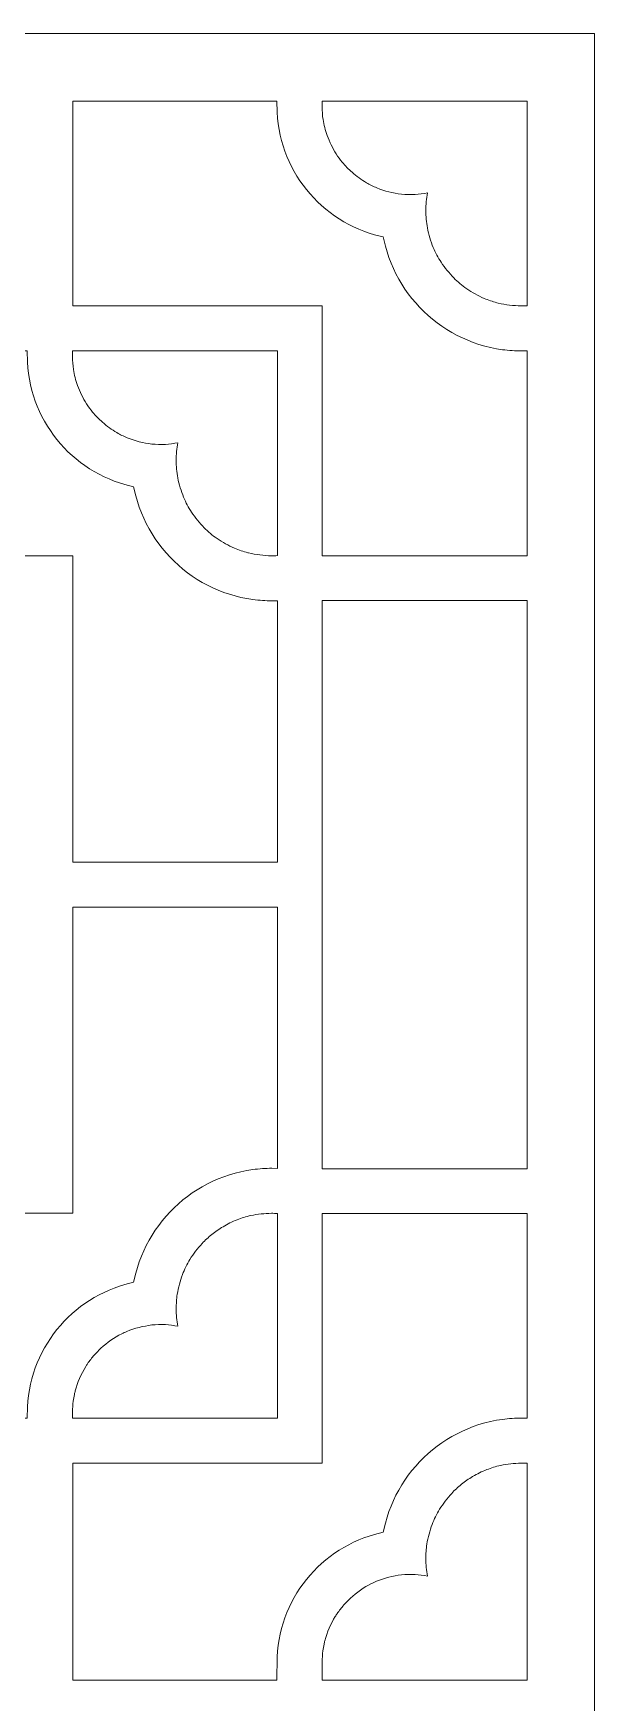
# Model space of a CAD drawing. Header units: centimetres. Extents: x -13.33 to -6.01, y -9 to -1.68.
# Drawn here: x -7.24 to -6.008, y -5.339 to -1.678 of the extents above; entities that cross this region are included whole.
import ezdxf

# ---------------------------------------------------------------- set-up
doc = ezdxf.new("R2010")
doc.units = ezdxf.units.CM
doc.header["$MEASUREMENT"] = 0
doc.layers.add('layer 1', color=7, linetype='Continuous')

msp = doc.modelspace()

# ---------------------------------------------------------------- linework, layer by layer
at = {"layer": 'layer 1', "color": 250, "lineweight": 9}
for points, knots in [([(-13.33063, -9.00021), (-13.33063, -6.5594), (-13.33063, -4.11859), (-13.33063, -1.67779), (-13.33063, -1.67779), (-13.33063, -1.67779), (-6.00822, -1.67779), (-6.00822, -1.67779), (-6.00822, -1.67779), (-6.00822, -4.11859), (-6.00822, -6.5594), (-6.00822, -9.00021), (-6.00822, -9.00021), (-6.00822, -9.00021), (-13.33063, -9.00021), (-13.33063, -9.00021)], [0, 0, 0, 0, 0.2, 0.2, 0.2, 0.2, 0.4, 0.4, 0.4, 0.4, 0.6, 0.6, 0.6, 0.6, 1, 1, 1, 1]), ([(-6.60608, -2.82341), (-6.60608, -2.82341), (-6.60608, -2.27565), (-6.60608, -2.27565), (-6.60608, -2.27565), (-6.60608, -2.27565), (-7.15362, -2.27565), (-7.15362, -2.27565), (-7.15362, -2.27565), (-7.15362, -2.27565), (-7.15362, -1.82622), (-7.15362, -1.82622), (-7.15362, -1.82622), (-7.15362, -1.82622), (-6.70565, -1.82622), (-6.70565, -1.82622), (-6.70565, -1.82622), (-6.70565, -1.82622), (-6.70508, -1.85068), (-6.70508, -1.85068), (-6.70508, -1.85068), (-6.70508, -1.85068), (-6.70422, -1.86342), (-6.70422, -1.86342), (-6.70422, -1.86342), (-6.70422, -1.86342), (-6.70283, -1.87601), (-6.70283, -1.87601), (-6.70283, -1.87601), (-6.70283, -1.87601), (-6.7009, -1.88843), (-6.7009, -1.88843), (-6.7009, -1.88843), (-6.7009, -1.88843), (-6.69846, -1.90067), (-6.69846, -1.90067), (-6.69846, -1.90067), (-6.69846, -1.90067), (-6.69551, -1.91273), (-6.69551, -1.91273), (-6.69551, -1.91273), (-6.69551, -1.91273), (-6.69206, -1.92459), (-6.69206, -1.92459), (-6.69206, -1.92459), (-6.69206, -1.92459), (-6.68813, -1.93624), (-6.68813, -1.93624), (-6.68813, -1.93624), (-6.68813, -1.93624), (-6.68374, -1.94767), (-6.68374, -1.94767), (-6.68374, -1.94767), (-6.68374, -1.94767), (-6.67887, -1.95887), (-6.67887, -1.95887), (-6.67887, -1.95887), (-6.67887, -1.95887), (-6.67357, -1.96982), (-6.67357, -1.96982), (-6.67357, -1.96982), (-6.67357, -1.96982), (-6.66783, -1.98051), (-6.66783, -1.98051), (-6.66783, -1.98051), (-6.66783, -1.98051), (-6.66166, -1.99094), (-6.66166, -1.99094), (-6.66166, -1.99094), (-6.66166, -1.99094), (-6.65507, -2.00109), (-6.65507, -2.00109), (-6.65507, -2.00109), (-6.65507, -2.00109), (-6.64809, -2.01095), (-6.64809, -2.01095), (-6.64809, -2.01095), (-6.64809, -2.01095), (-6.64071, -2.0205), (-6.64071, -2.0205), (-6.64071, -2.0205), (-6.64071, -2.0205), (-6.63296, -2.02974), (-6.63296, -2.02974), (-6.63296, -2.02974), (-6.63296, -2.02974), (-6.62484, -2.03865), (-6.62484, -2.03865), (-6.62484, -2.03865), (-6.62484, -2.03865), (-6.61637, -2.04722), (-6.61637, -2.04722), (-6.61637, -2.04722), (-6.61637, -2.04722), (-6.60756, -2.05544), (-6.60756, -2.05544), (-6.60756, -2.05544), (-6.60756, -2.05544), (-6.59841, -2.0633), (-6.59841, -2.0633), (-6.59841, -2.0633), (-6.59841, -2.0633), (-6.58895, -2.07078), (-6.58895, -2.07078), (-6.58895, -2.07078), (-6.58895, -2.07078), (-6.57917, -2.07788), (-6.57917, -2.07788), (-6.57917, -2.07788), (-6.57917, -2.07788), (-6.56911, -2.08458), (-6.56911, -2.08458), (-6.56911, -2.08458), (-6.56911, -2.08458), (-6.55876, -2.09086), (-6.55876, -2.09086), (-6.55876, -2.09086), (-6.55876, -2.09086), (-6.54814, -2.09673), (-6.54814, -2.09673), (-6.54814, -2.09673), (-6.54814, -2.09673), (-6.53726, -2.10216), (-6.53726, -2.10216), (-6.53726, -2.10216), (-6.53726, -2.10216), (-6.52613, -2.10715), (-6.52613, -2.10715), (-6.52613, -2.10715), (-6.52613, -2.10715), (-6.51477, -2.11168), (-6.51477, -2.11168), (-6.51477, -2.11168), (-6.51477, -2.11168), (-6.50318, -2.11575), (-6.50318, -2.11575), (-6.50318, -2.11575), (-6.50318, -2.11575), (-6.49138, -2.11933), (-6.49138, -2.11933), (-6.49138, -2.11933), (-6.49138, -2.11933), (-6.47237, -2.12423), (-6.47237, -2.12423), (-6.47237, -2.12423), (-6.47237, -2.12423), (-6.4676, -2.14415), (-6.4676, -2.14415), (-6.4676, -2.14415), (-6.4676, -2.14415), (-6.46398, -2.15682), (-6.46398, -2.15682), (-6.46398, -2.15682), (-6.46398, -2.15682), (-6.45984, -2.16927), (-6.45984, -2.16927), (-6.45984, -2.16927), (-6.45984, -2.16927), (-6.45518, -2.18148), (-6.45518, -2.18148), (-6.45518, -2.18148), (-6.45518, -2.18148), (-6.45002, -2.19343), (-6.45002, -2.19343), (-6.45002, -2.19343), (-6.45002, -2.19343), (-6.44439, -2.20513), (-6.44439, -2.20513), (-6.44439, -2.20513), (-6.44439, -2.20513), (-6.43827, -2.21654), (-6.43827, -2.21654), (-6.43827, -2.21654), (-6.43827, -2.21654), (-6.4317, -2.22767), (-6.4317, -2.22767), (-6.4317, -2.22767), (-6.4317, -2.22767), (-6.42468, -2.23849), (-6.42468, -2.23849), (-6.42468, -2.23849), (-6.42468, -2.23849), (-6.41723, -2.24901), (-6.41723, -2.24901), (-6.41723, -2.24901), (-6.41723, -2.24901), (-6.40936, -2.25919), (-6.40936, -2.25919), (-6.40936, -2.25919), (-6.40936, -2.25919), (-6.40108, -2.26903), (-6.40108, -2.26903), (-6.40108, -2.26903), (-6.40108, -2.26903), (-6.3924, -2.27851), (-6.3924, -2.27851), (-6.3924, -2.27851), (-6.3924, -2.27851), (-6.38334, -2.28763), (-6.38334, -2.28763), (-6.38334, -2.28763), (-6.38334, -2.28763), (-6.37391, -2.29637), (-6.37391, -2.29637), (-6.37391, -2.29637), (-6.37391, -2.29637), (-6.36412, -2.30472), (-6.36412, -2.30472), (-6.36412, -2.30472), (-6.36412, -2.30472), (-6.35399, -2.31265), (-6.35399, -2.31265), (-6.35399, -2.31265), (-6.35399, -2.31265), (-6.34353, -2.32017), (-6.34353, -2.32017), (-6.34353, -2.32017), (-6.34353, -2.32017), (-6.33275, -2.32726), (-6.33275, -2.32726), (-6.33275, -2.32726), (-6.33275, -2.32726), (-6.32167, -2.3339), (-6.32167, -2.3339), (-6.32167, -2.3339), (-6.32167, -2.3339), (-6.3103, -2.34008), (-6.3103, -2.34008), (-6.3103, -2.34008), (-6.3103, -2.34008), (-6.29865, -2.34579), (-6.29865, -2.34579), (-6.29865, -2.34579), (-6.29865, -2.34579), (-6.28673, -2.35102), (-6.28673, -2.35102), (-6.28673, -2.35102), (-6.28673, -2.35102), (-6.27456, -2.35576), (-6.27456, -2.35576), (-6.27456, -2.35576), (-6.27456, -2.35576), (-6.26215, -2.35998), (-6.26215, -2.35998), (-6.26215, -2.35998), (-6.26215, -2.35998), (-6.24951, -2.36368), (-6.24951, -2.36368), (-6.24951, -2.36368), (-6.24951, -2.36368), (-6.23666, -2.36684), (-6.23666, -2.36684), (-6.23666, -2.36684), (-6.23666, -2.36684), (-6.2236, -2.36947), (-6.2236, -2.36947), (-6.2236, -2.36947), (-6.2236, -2.36947), (-6.21036, -2.37153), (-6.21036, -2.37153), (-6.21036, -2.37153), (-6.19644, -2.37307), (-6.18255, -2.37436), (-6.16851, -2.37421), (-6.16851, -2.37421), (-6.16851, -2.37421), (-6.15664, -2.37414), (-6.15664, -2.37414), (-6.15664, -2.37414), (-6.15664, -2.37414), (-6.15664, -2.82341), (-6.15664, -2.82341), (-6.15664, -2.82341), (-6.15664, -2.82341), (-6.60608, -2.82341), (-6.60608, -2.82341)], [0, 0, 0, 0, 0.0142857, 0.0142857, 0.0142857, 0.0142857, 0.0285714, 0.0285714, 0.0285714, 0.0285714, 0.0428571, 0.0428571, 0.0428571, 0.0428571, 0.0571429, 0.0571429, 0.0571429, 0.0571429, 0.0714286, 0.0714286, 0.0714286, 0.0714286, 0.0857143, 0.0857143, 0.0857143, 0.0857143, 0.1, 0.1, 0.1, 0.1, 0.1142857, 0.1142857, 0.1142857, 0.1142857, 0.1285714, 0.1285714, 0.1285714, 0.1285714, 0.1428571, 0.1428571, 0.1428571, 0.1428571, 0.1571429, 0.1571429, 0.1571429, 0.1571429, 0.1714286, 0.1714286, 0.1714286, 0.1714286, 0.1857143, 0.1857143, 0.1857143, 0.1857143, 0.2, 0.2, 0.2, 0.2, 0.2142857, 0.2142857, 0.2142857, 0.2142857, 0.2285714, 0.2285714, 0.2285714, 0.2285714, 0.2428571, 0.2428571, 0.2428571, 0.2428571, 0.2571429, 0.2571429, 0.2571429, 0.2571429, 0.2714286, 0.2714286, 0.2714286, 0.2714286, 0.2857143, 0.2857143, 0.2857143, 0.2857143, 0.3, 0.3, 0.3, 0.3, 0.3142857, 0.3142857, 0.3142857, 0.3142857, 0.3285714, 0.3285714, 0.3285714, 0.3285714, 0.3428571, 0.3428571, 0.3428571, 0.3428571, 0.3571429, 0.3571429, 0.3571429, 0.3571429, 0.3714286, 0.3714286, 0.3714286, 0.3714286, 0.3857143, 0.3857143, 0.3857143, 0.3857143, 0.4, 0.4, 0.4, 0.4, 0.4142857, 0.4142857, 0.4142857, 0.4142857, 0.4285714, 0.4285714, 0.4285714, 0.4285714, 0.4428571, 0.4428571, 0.4428571, 0.4428571, 0.4571429, 0.4571429, 0.4571429, 0.4571429, 0.4714286, 0.4714286, 0.4714286, 0.4714286, 0.4857143, 0.4857143, 0.4857143, 0.4857143, 0.5, 0.5, 0.5, 0.5, 0.5142857, 0.5142857, 0.5142857, 0.5142857, 0.5285714, 0.5285714, 0.5285714, 0.5285714, 0.5428571, 0.5428571, 0.5428571, 0.5428571, 0.5571429, 0.5571429, 0.5571429, 0.5571429, 0.5714286, 0.5714286, 0.5714286, 0.5714286, 0.5857143, 0.5857143, 0.5857143, 0.5857143, 0.6, 0.6, 0.6, 0.6, 0.6142857, 0.6142857, 0.6142857, 0.6142857, 0.6285714, 0.6285714, 0.6285714, 0.6285714, 0.6428571, 0.6428571, 0.6428571, 0.6428571, 0.6571429, 0.6571429, 0.6571429, 0.6571429, 0.6714286, 0.6714286, 0.6714286, 0.6714286, 0.6857143, 0.6857143, 0.6857143, 0.6857143, 0.7, 0.7, 0.7, 0.7, 0.7142857, 0.7142857, 0.7142857, 0.7142857, 0.7285714, 0.7285714, 0.7285714, 0.7285714, 0.7428571, 0.7428571, 0.7428571, 0.7428571, 0.7571429, 0.7571429, 0.7571429, 0.7571429, 0.7714286, 0.7714286, 0.7714286, 0.7714286, 0.7857143, 0.7857143, 0.7857143, 0.7857143, 0.8, 0.8, 0.8, 0.8, 0.8142857, 0.8142857, 0.8142857, 0.8142857, 0.8285714, 0.8285714, 0.8285714, 0.8285714, 0.8428571, 0.8428571, 0.8428571, 0.8428571, 0.8571429, 0.8571429, 0.8571429, 0.8571429, 0.8714286, 0.8714286, 0.8714286, 0.8714286, 0.8857143, 0.8857143, 0.8857143, 0.8857143, 0.9, 0.9, 0.9, 0.9, 0.9142857, 0.9142857, 0.9142857, 0.9142857, 0.9285714, 0.9285714, 0.9285714, 0.9285714, 0.9428571, 0.9428571, 0.9428571, 0.9428571, 0.9571429, 0.9571429, 0.9571429, 0.9571429, 0.9714286, 0.9714286, 0.9714286, 0.9714286, 1, 1, 1, 1]), ([(-6.22296, -2.26868), (-6.2324, -2.26594), (-6.24164, -2.26277), (-6.25079, -2.25917), (-6.25079, -2.25917), (-6.26421, -2.25304), (-6.27691, -2.246), (-6.28915, -2.23775), (-6.28915, -2.23775), (-6.29931, -2.23081), (-6.30862, -2.22255), (-6.31753, -2.21408), (-6.31753, -2.21408), (-6.32767, -2.20339), (-6.33681, -2.19214), (-6.34508, -2.17995), (-6.34508, -2.17995), (-6.35194, -2.16971), (-6.35752, -2.15855), (-6.36262, -2.14734), (-6.36262, -2.14734), (-6.36808, -2.13341), (-6.37234, -2.11931), (-6.37536, -2.10464), (-6.37536, -2.10464), (-6.37789, -2.09203), (-6.37871, -2.079), (-6.37905, -2.06615), (-6.37905, -2.06615), (-6.37869, -2.05321), (-6.37753, -2.04045), (-6.37528, -2.02769), (-6.37528, -2.02769), (-6.38431, -2.02942), (-6.39336, -2.03056), (-6.40252, -2.03129), (-6.40252, -2.03129), (-6.41252, -2.03152), (-6.42244, -2.03128), (-6.43242, -2.03053), (-6.43242, -2.03053), (-6.4509, -2.02811), (-6.46935, -2.02401), (-6.48654, -2.0167), (-6.48654, -2.0167), (-6.49427, -2.01338), (-6.50192, -2.00984), (-6.50915, -2.00554), (-6.50915, -2.00554), (-6.52043, -1.99869), (-6.53092, -1.99112), (-6.54086, -1.98243), (-6.54086, -1.98243), (-6.54855, -1.97556), (-6.55563, -1.96827), (-6.56242, -1.96051), (-6.56242, -1.96051), (-6.56691, -1.95451), (-6.57167, -1.94866), (-6.57566, -1.94231), (-6.57566, -1.94231), (-6.58364, -1.92939), (-6.59023, -1.91606), (-6.59557, -1.90183), (-6.59557, -1.90183), (-6.59974, -1.89051), (-6.6024, -1.87871), (-6.60453, -1.86685), (-6.60453, -1.86685), (-6.60572, -1.85751), (-6.60641, -1.84818), (-6.60652, -1.83877), (-6.60652, -1.83877), (-6.60652, -1.83877), (-6.60661, -1.82622), (-6.60661, -1.82622), (-6.60661, -1.82622), (-6.60661, -1.82622), (-6.15664, -1.82622), (-6.15664, -1.82622), (-6.15664, -1.82622), (-6.15664, -1.82622), (-6.15664, -2.27527), (-6.15664, -2.27527), (-6.15664, -2.27527), (-6.16096, -2.27539), (-6.16529, -2.2755), (-6.1696, -2.27561), (-6.1696, -2.27561), (-6.18665, -2.27513), (-6.2032, -2.27316), (-6.21985, -2.26946), (-6.21985, -2.26946), (-6.21985, -2.26946), (-6.22296, -2.26868), (-6.22296, -2.26868)], [0, 0, 0, 0, 0.04, 0.04, 0.04, 0.04, 0.08, 0.08, 0.08, 0.08, 0.12, 0.12, 0.12, 0.12, 0.16, 0.16, 0.16, 0.16, 0.2, 0.2, 0.2, 0.2, 0.24, 0.24, 0.24, 0.24, 0.28, 0.28, 0.28, 0.28, 0.32, 0.32, 0.32, 0.32, 0.36, 0.36, 0.36, 0.36, 0.4, 0.4, 0.4, 0.4, 0.44, 0.44, 0.44, 0.44, 0.48, 0.48, 0.48, 0.48, 0.52, 0.52, 0.52, 0.52, 0.56, 0.56, 0.56, 0.56, 0.6, 0.6, 0.6, 0.6, 0.64, 0.64, 0.64, 0.64, 0.68, 0.68, 0.68, 0.68, 0.72, 0.72, 0.72, 0.72, 0.76, 0.76, 0.76, 0.76, 0.8, 0.8, 0.8, 0.8, 0.84, 0.84, 0.84, 0.84, 0.88, 0.88, 0.88, 0.88, 0.92, 0.92, 0.92, 0.92, 1, 1, 1, 1]), ([(-7.15409, -3.49536), (-7.15409, -3.49536), (-7.15409, -2.82366), (-7.15409, -2.82366), (-7.15409, -2.82366), (-7.15409, -2.82366), (-7.8391, -2.82366), (-7.8391, -2.82366), (-7.8391, -2.82366), (-7.8391, -2.82366), (-7.8391, -2.37423), (-7.8391, -2.37423), (-7.8391, -2.37423), (-7.8391, -2.37423), (-7.25366, -2.37423), (-7.25366, -2.37423), (-7.25366, -2.37423), (-7.25366, -2.37423), (-7.25309, -2.39869), (-7.25309, -2.39869), (-7.25309, -2.39869), (-7.25309, -2.39869), (-7.25223, -2.41144), (-7.25223, -2.41144), (-7.25223, -2.41144), (-7.25223, -2.41144), (-7.25084, -2.42402), (-7.25084, -2.42402), (-7.25084, -2.42402), (-7.25084, -2.42402), (-7.24891, -2.43644), (-7.24891, -2.43644), (-7.24891, -2.43644), (-7.24891, -2.43644), (-7.24647, -2.44868), (-7.24647, -2.44868), (-7.24647, -2.44868), (-7.24647, -2.44868), (-7.24352, -2.46074), (-7.24352, -2.46074), (-7.24352, -2.46074), (-7.24352, -2.46074), (-7.24007, -2.4726), (-7.24007, -2.4726), (-7.24007, -2.4726), (-7.24007, -2.4726), (-7.23614, -2.48425), (-7.23614, -2.48425), (-7.23614, -2.48425), (-7.23614, -2.48425), (-7.23175, -2.49568), (-7.23175, -2.49568), (-7.23175, -2.49568), (-7.23175, -2.49568), (-7.22689, -2.50688), (-7.22689, -2.50688), (-7.22689, -2.50688), (-7.22689, -2.50688), (-7.22158, -2.51783), (-7.22158, -2.51783), (-7.22158, -2.51783), (-7.22158, -2.51783), (-7.21584, -2.52852), (-7.21584, -2.52852), (-7.21584, -2.52852), (-7.21584, -2.52852), (-7.20967, -2.53895), (-7.20967, -2.53895), (-7.20967, -2.53895), (-7.20967, -2.53895), (-7.20308, -2.5491), (-7.20308, -2.5491), (-7.20308, -2.5491), (-7.20308, -2.5491), (-7.1961, -2.55896), (-7.1961, -2.55896), (-7.1961, -2.55896), (-7.1961, -2.55896), (-7.18873, -2.56851), (-7.18873, -2.56851), (-7.18873, -2.56851), (-7.18873, -2.56851), (-7.18097, -2.57775), (-7.18097, -2.57775), (-7.18097, -2.57775), (-7.18097, -2.57775), (-7.17286, -2.58666), (-7.17286, -2.58666), (-7.17286, -2.58666), (-7.17286, -2.58666), (-7.16438, -2.59523), (-7.16438, -2.59523), (-7.16438, -2.59523), (-7.16438, -2.59523), (-7.15557, -2.60345), (-7.15557, -2.60345), (-7.15557, -2.60345), (-7.15557, -2.60345), (-7.14642, -2.61131), (-7.14642, -2.61131), (-7.14642, -2.61131), (-7.14642, -2.61131), (-7.13696, -2.61879), (-7.13696, -2.61879), (-7.13696, -2.61879), (-7.13696, -2.61879), (-7.12719, -2.62589), (-7.12719, -2.62589), (-7.12719, -2.62589), (-7.12719, -2.62589), (-7.11712, -2.63259), (-7.11712, -2.63259), (-7.11712, -2.63259), (-7.11712, -2.63259), (-7.10677, -2.63887), (-7.10677, -2.63887), (-7.10677, -2.63887), (-7.10677, -2.63887), (-7.09615, -2.64474), (-7.09615, -2.64474), (-7.09615, -2.64474), (-7.09615, -2.64474), (-7.08527, -2.65017), (-7.08527, -2.65017), (-7.08527, -2.65017), (-7.08527, -2.65017), (-7.07414, -2.65516), (-7.07414, -2.65516), (-7.07414, -2.65516), (-7.07414, -2.65516), (-7.06278, -2.65969), (-7.06278, -2.65969), (-7.06278, -2.65969), (-7.06278, -2.65969), (-7.05119, -2.66376), (-7.05119, -2.66376), (-7.05119, -2.66376), (-7.05119, -2.66376), (-7.03939, -2.66734), (-7.03939, -2.66734), (-7.03939, -2.66734), (-7.03939, -2.66734), (-7.02038, -2.67224), (-7.02038, -2.67224), (-7.02038, -2.67224), (-7.02038, -2.67224), (-7.01561, -2.69216), (-7.01561, -2.69216), (-7.01561, -2.69216), (-7.01561, -2.69216), (-7.01199, -2.70483), (-7.01199, -2.70483), (-7.01199, -2.70483), (-7.01199, -2.70483), (-7.00785, -2.71728), (-7.00785, -2.71728), (-7.00785, -2.71728), (-7.00785, -2.71728), (-7.00319, -2.72949), (-7.00319, -2.72949), (-7.00319, -2.72949), (-7.00319, -2.72949), (-6.99804, -2.74144), (-6.99804, -2.74144), (-6.99804, -2.74144), (-6.99804, -2.74144), (-6.9924, -2.75314), (-6.9924, -2.75314), (-6.9924, -2.75314), (-6.9924, -2.75314), (-6.98629, -2.76455), (-6.98629, -2.76455), (-6.98629, -2.76455), (-6.98629, -2.76455), (-6.97971, -2.77568), (-6.97971, -2.77568), (-6.97971, -2.77568), (-6.97971, -2.77568), (-6.9727, -2.78651), (-6.9727, -2.78651), (-6.9727, -2.78651), (-6.9727, -2.78651), (-6.96524, -2.79702), (-6.96524, -2.79702), (-6.96524, -2.79702), (-6.96524, -2.79702), (-6.95737, -2.8072), (-6.95737, -2.8072), (-6.95737, -2.8072), (-6.95737, -2.8072), (-6.94909, -2.81704), (-6.94909, -2.81704), (-6.94909, -2.81704), (-6.94909, -2.81704), (-6.94041, -2.82652), (-6.94041, -2.82652), (-6.94041, -2.82652), (-6.94041, -2.82652), (-6.93135, -2.83564), (-6.93135, -2.83564), (-6.93135, -2.83564), (-6.93135, -2.83564), (-6.92192, -2.84438), (-6.92192, -2.84438), (-6.92192, -2.84438), (-6.92192, -2.84438), (-6.91213, -2.85273), (-6.91213, -2.85273), (-6.91213, -2.85273), (-6.91213, -2.85273), (-6.902, -2.86066), (-6.902, -2.86066), (-6.902, -2.86066), (-6.902, -2.86066), (-6.89154, -2.86818), (-6.89154, -2.86818), (-6.89154, -2.86818), (-6.89154, -2.86818), (-6.88076, -2.87527), (-6.88076, -2.87527), (-6.88076, -2.87527), (-6.88076, -2.87527), (-6.86968, -2.88191), (-6.86968, -2.88191), (-6.86968, -2.88191), (-6.86968, -2.88191), (-6.85831, -2.88809), (-6.85831, -2.88809), (-6.85831, -2.88809), (-6.85831, -2.88809), (-6.84666, -2.8938), (-6.84666, -2.8938), (-6.84666, -2.8938), (-6.84666, -2.8938), (-6.83474, -2.89903), (-6.83474, -2.89903), (-6.83474, -2.89903), (-6.83474, -2.89903), (-6.82257, -2.90377), (-6.82257, -2.90377), (-6.82257, -2.90377), (-6.82257, -2.90377), (-6.81016, -2.90799), (-6.81016, -2.90799), (-6.81016, -2.90799), (-6.81016, -2.90799), (-6.79752, -2.91169), (-6.79752, -2.91169), (-6.79752, -2.91169), (-6.79752, -2.91169), (-6.78467, -2.91486), (-6.78467, -2.91486), (-6.78467, -2.91486), (-6.78467, -2.91486), (-6.77161, -2.91748), (-6.77161, -2.91748), (-6.77161, -2.91748), (-6.77161, -2.91748), (-6.75837, -2.91954), (-6.75837, -2.91954), (-6.75837, -2.91954), (-6.74445, -2.92108), (-6.73056, -2.92237), (-6.71653, -2.92222), (-6.71653, -2.92222), (-6.71653, -2.92222), (-6.70465, -2.92215), (-6.70465, -2.92215), (-6.70465, -2.92215), (-6.70465, -2.92215), (-6.70465, -3.49536), (-6.70465, -3.49536), (-6.70465, -3.49536), (-6.70465, -3.49536), (-7.15409, -3.49536), (-7.15409, -3.49536)], [0, 0, 0, 0, 0.0142857, 0.0142857, 0.0142857, 0.0142857, 0.0285714, 0.0285714, 0.0285714, 0.0285714, 0.0428571, 0.0428571, 0.0428571, 0.0428571, 0.0571429, 0.0571429, 0.0571429, 0.0571429, 0.0714286, 0.0714286, 0.0714286, 0.0714286, 0.0857143, 0.0857143, 0.0857143, 0.0857143, 0.1, 0.1, 0.1, 0.1, 0.1142857, 0.1142857, 0.1142857, 0.1142857, 0.1285714, 0.1285714, 0.1285714, 0.1285714, 0.1428571, 0.1428571, 0.1428571, 0.1428571, 0.1571429, 0.1571429, 0.1571429, 0.1571429, 0.1714286, 0.1714286, 0.1714286, 0.1714286, 0.1857143, 0.1857143, 0.1857143, 0.1857143, 0.2, 0.2, 0.2, 0.2, 0.2142857, 0.2142857, 0.2142857, 0.2142857, 0.2285714, 0.2285714, 0.2285714, 0.2285714, 0.2428571, 0.2428571, 0.2428571, 0.2428571, 0.2571429, 0.2571429, 0.2571429, 0.2571429, 0.2714286, 0.2714286, 0.2714286, 0.2714286, 0.2857143, 0.2857143, 0.2857143, 0.2857143, 0.3, 0.3, 0.3, 0.3, 0.3142857, 0.3142857, 0.3142857, 0.3142857, 0.3285714, 0.3285714, 0.3285714, 0.3285714, 0.3428571, 0.3428571, 0.3428571, 0.3428571, 0.3571429, 0.3571429, 0.3571429, 0.3571429, 0.3714286, 0.3714286, 0.3714286, 0.3714286, 0.3857143, 0.3857143, 0.3857143, 0.3857143, 0.4, 0.4, 0.4, 0.4, 0.4142857, 0.4142857, 0.4142857, 0.4142857, 0.4285714, 0.4285714, 0.4285714, 0.4285714, 0.4428571, 0.4428571, 0.4428571, 0.4428571, 0.4571429, 0.4571429, 0.4571429, 0.4571429, 0.4714286, 0.4714286, 0.4714286, 0.4714286, 0.4857143, 0.4857143, 0.4857143, 0.4857143, 0.5, 0.5, 0.5, 0.5, 0.5142857, 0.5142857, 0.5142857, 0.5142857, 0.5285714, 0.5285714, 0.5285714, 0.5285714, 0.5428571, 0.5428571, 0.5428571, 0.5428571, 0.5571429, 0.5571429, 0.5571429, 0.5571429, 0.5714286, 0.5714286, 0.5714286, 0.5714286, 0.5857143, 0.5857143, 0.5857143, 0.5857143, 0.6, 0.6, 0.6, 0.6, 0.6142857, 0.6142857, 0.6142857, 0.6142857, 0.6285714, 0.6285714, 0.6285714, 0.6285714, 0.6428571, 0.6428571, 0.6428571, 0.6428571, 0.6571429, 0.6571429, 0.6571429, 0.6571429, 0.6714286, 0.6714286, 0.6714286, 0.6714286, 0.6857143, 0.6857143, 0.6857143, 0.6857143, 0.7, 0.7, 0.7, 0.7, 0.7142857, 0.7142857, 0.7142857, 0.7142857, 0.7285714, 0.7285714, 0.7285714, 0.7285714, 0.7428571, 0.7428571, 0.7428571, 0.7428571, 0.7571429, 0.7571429, 0.7571429, 0.7571429, 0.7714286, 0.7714286, 0.7714286, 0.7714286, 0.7857143, 0.7857143, 0.7857143, 0.7857143, 0.8, 0.8, 0.8, 0.8, 0.8142857, 0.8142857, 0.8142857, 0.8142857, 0.8285714, 0.8285714, 0.8285714, 0.8285714, 0.8428571, 0.8428571, 0.8428571, 0.8428571, 0.8571429, 0.8571429, 0.8571429, 0.8571429, 0.8714286, 0.8714286, 0.8714286, 0.8714286, 0.8857143, 0.8857143, 0.8857143, 0.8857143, 0.9, 0.9, 0.9, 0.9, 0.9142857, 0.9142857, 0.9142857, 0.9142857, 0.9285714, 0.9285714, 0.9285714, 0.9285714, 0.9428571, 0.9428571, 0.9428571, 0.9428571, 0.9571429, 0.9571429, 0.9571429, 0.9571429, 0.9714286, 0.9714286, 0.9714286, 0.9714286, 1, 1, 1, 1]), ([(-6.76976, -2.81703), (-6.77961, -2.81421), (-6.78926, -2.81093), (-6.7988, -2.80718), (-6.7988, -2.80718), (-6.81222, -2.80105), (-6.82492, -2.79401), (-6.83716, -2.78576), (-6.83716, -2.78576), (-6.84731, -2.77883), (-6.85663, -2.77056), (-6.86554, -2.76209), (-6.86554, -2.76209), (-6.87567, -2.75141), (-6.88482, -2.74015), (-6.89309, -2.72796), (-6.89309, -2.72796), (-6.89995, -2.71773), (-6.90553, -2.70656), (-6.91062, -2.69535), (-6.91062, -2.69535), (-6.91609, -2.68142), (-6.92035, -2.66732), (-6.92338, -2.65265), (-6.92338, -2.65265), (-6.9259, -2.64004), (-6.92672, -2.62701), (-6.92706, -2.61416), (-6.92706, -2.61416), (-6.9267, -2.60122), (-6.92554, -2.58845), (-6.92329, -2.57571), (-6.92329, -2.57571), (-6.93231, -2.57744), (-6.94136, -2.57857), (-6.95053, -2.5793), (-6.95053, -2.5793), (-6.96052, -2.57953), (-6.97045, -2.57929), (-6.98043, -2.57855), (-6.98043, -2.57855), (-6.9989, -2.57612), (-7.01736, -2.57202), (-7.03455, -2.56471), (-7.03455, -2.56471), (-7.04227, -2.56139), (-7.04993, -2.55786), (-7.05716, -2.55355), (-7.05716, -2.55355), (-7.06843, -2.5467), (-7.07893, -2.53913), (-7.08887, -2.53044), (-7.08887, -2.53044), (-7.09656, -2.52357), (-7.10364, -2.51629), (-7.11043, -2.50852), (-7.11043, -2.50852), (-7.11492, -2.50252), (-7.11968, -2.49668), (-7.12367, -2.49032), (-7.12367, -2.49032), (-7.13165, -2.47739), (-7.13824, -2.46407), (-7.14359, -2.44984), (-7.14359, -2.44984), (-7.14775, -2.43852), (-7.15041, -2.42672), (-7.15255, -2.41486), (-7.15255, -2.41486), (-7.15373, -2.40552), (-7.15442, -2.39619), (-7.15453, -2.38678), (-7.15453, -2.38678), (-7.15453, -2.38678), (-7.15462, -2.37423), (-7.15462, -2.37423), (-7.15462, -2.37423), (-7.15462, -2.37423), (-6.70465, -2.37423), (-6.70465, -2.37423), (-6.70465, -2.37423), (-6.70465, -2.37423), (-6.70465, -2.82328), (-6.70465, -2.82328), (-6.70465, -2.82328), (-6.70898, -2.8234), (-6.7133, -2.82351), (-6.71761, -2.82362), (-6.71761, -2.82362), (-6.73466, -2.82314), (-6.75121, -2.82117), (-6.76786, -2.81747), (-6.76786, -2.81747), (-6.76786, -2.81747), (-6.76976, -2.81703), (-6.76976, -2.81703)], [0, 0, 0, 0, 0.04, 0.04, 0.04, 0.04, 0.08, 0.08, 0.08, 0.08, 0.12, 0.12, 0.12, 0.12, 0.16, 0.16, 0.16, 0.16, 0.2, 0.2, 0.2, 0.2, 0.24, 0.24, 0.24, 0.24, 0.28, 0.28, 0.28, 0.28, 0.32, 0.32, 0.32, 0.32, 0.36, 0.36, 0.36, 0.36, 0.4, 0.4, 0.4, 0.4, 0.44, 0.44, 0.44, 0.44, 0.48, 0.48, 0.48, 0.48, 0.52, 0.52, 0.52, 0.52, 0.56, 0.56, 0.56, 0.56, 0.6, 0.6, 0.6, 0.6, 0.64, 0.64, 0.64, 0.64, 0.68, 0.68, 0.68, 0.68, 0.72, 0.72, 0.72, 0.72, 0.76, 0.76, 0.76, 0.76, 0.8, 0.8, 0.8, 0.8, 0.84, 0.84, 0.84, 0.84, 0.88, 0.88, 0.88, 0.88, 0.92, 0.92, 0.92, 0.92, 1, 1, 1, 1]), ([(-6.15664, -2.92198), (-6.15664, -2.92198), (-6.15664, -4.16791), (-6.15664, -4.16791), (-6.15664, -4.16791), (-6.15664, -4.16791), (-6.60608, -4.16791), (-6.60608, -4.16791), (-6.60608, -4.16791), (-6.60608, -4.16791), (-6.60608, -2.92198), (-6.60608, -2.92198), (-6.60608, -2.92198), (-6.60608, -2.92198), (-6.15664, -2.92198), (-6.15664, -2.92198)], [0, 0, 0, 0, 0.2, 0.2, 0.2, 0.2, 0.4, 0.4, 0.4, 0.4, 0.6, 0.6, 0.6, 0.6, 1, 1, 1, 1]), ([(-6.71676, -4.16707), (-6.73065, -4.16681), (-6.74459, -4.16823), (-6.75837, -4.16976), (-6.75837, -4.16976), (-6.75837, -4.16976), (-6.77161, -4.17182), (-6.77161, -4.17182), (-6.77161, -4.17182), (-6.77161, -4.17182), (-6.78467, -4.17444), (-6.78467, -4.17444), (-6.78467, -4.17444), (-6.78467, -4.17444), (-6.79752, -4.1776), (-6.79752, -4.1776), (-6.79752, -4.1776), (-6.79752, -4.1776), (-6.81016, -4.1813), (-6.81016, -4.1813), (-6.81016, -4.1813), (-6.81016, -4.1813), (-6.82257, -4.18553), (-6.82257, -4.18553), (-6.82257, -4.18553), (-6.82257, -4.18553), (-6.83474, -4.19026), (-6.83474, -4.19026), (-6.83474, -4.19026), (-6.83474, -4.19026), (-6.84666, -4.19549), (-6.84666, -4.19549), (-6.84666, -4.19549), (-6.84666, -4.19549), (-6.85831, -4.2012), (-6.85831, -4.2012), (-6.85831, -4.2012), (-6.85831, -4.2012), (-6.86968, -4.20738), (-6.86968, -4.20738), (-6.86968, -4.20738), (-6.86968, -4.20738), (-6.88076, -4.21403), (-6.88076, -4.21403), (-6.88076, -4.21403), (-6.88076, -4.21403), (-6.89154, -4.22111), (-6.89154, -4.22111), (-6.89154, -4.22111), (-6.89154, -4.22111), (-6.902, -4.22863), (-6.902, -4.22863), (-6.902, -4.22863), (-6.902, -4.22863), (-6.91213, -4.23657), (-6.91213, -4.23657), (-6.91213, -4.23657), (-6.91213, -4.23657), (-6.92192, -4.24491), (-6.92192, -4.24491), (-6.92192, -4.24491), (-6.92192, -4.24491), (-6.93135, -4.25365), (-6.93135, -4.25365), (-6.93135, -4.25365), (-6.93135, -4.25365), (-6.94041, -4.26277), (-6.94041, -4.26277), (-6.94041, -4.26277), (-6.94041, -4.26277), (-6.94909, -4.27225), (-6.94909, -4.27225), (-6.94909, -4.27225), (-6.94909, -4.27225), (-6.95737, -4.28209), (-6.95737, -4.28209), (-6.95737, -4.28209), (-6.95737, -4.28209), (-6.96524, -4.29228), (-6.96524, -4.29228), (-6.96524, -4.29228), (-6.96524, -4.29228), (-6.9727, -4.30279), (-6.9727, -4.30279), (-6.9727, -4.30279), (-6.9727, -4.30279), (-6.97971, -4.31361), (-6.97971, -4.31361), (-6.97971, -4.31361), (-6.97971, -4.31361), (-6.98629, -4.32474), (-6.98629, -4.32474), (-6.98629, -4.32474), (-6.98629, -4.32474), (-6.9924, -4.33616), (-6.9924, -4.33616), (-6.9924, -4.33616), (-6.9924, -4.33616), (-6.99804, -4.34785), (-6.99804, -4.34785), (-6.99804, -4.34785), (-6.99804, -4.34785), (-7.00319, -4.35981), (-7.00319, -4.35981), (-7.00319, -4.35981), (-7.00319, -4.35981), (-7.00785, -4.37202), (-7.00785, -4.37202), (-7.00785, -4.37202), (-7.00785, -4.37202), (-7.01199, -4.38446), (-7.01199, -4.38446), (-7.01199, -4.38446), (-7.01199, -4.38446), (-7.01561, -4.39714), (-7.01561, -4.39714), (-7.01561, -4.39714), (-7.01561, -4.39714), (-7.02038, -4.41706), (-7.02038, -4.41706), (-7.02038, -4.41706), (-7.02038, -4.41706), (-7.03939, -4.42196), (-7.03939, -4.42196), (-7.03939, -4.42196), (-7.03939, -4.42196), (-7.05119, -4.42554), (-7.05119, -4.42554), (-7.05119, -4.42554), (-7.05119, -4.42554), (-7.06278, -4.4296), (-7.06278, -4.4296), (-7.06278, -4.4296), (-7.06278, -4.4296), (-7.07414, -4.43413), (-7.07414, -4.43413), (-7.07414, -4.43413), (-7.07414, -4.43413), (-7.08527, -4.43912), (-7.08527, -4.43912), (-7.08527, -4.43912), (-7.08527, -4.43912), (-7.09615, -4.44455), (-7.09615, -4.44455), (-7.09615, -4.44455), (-7.09615, -4.44455), (-7.10677, -4.45042), (-7.10677, -4.45042), (-7.10677, -4.45042), (-7.10677, -4.45042), (-7.11712, -4.45671), (-7.11712, -4.45671), (-7.11712, -4.45671), (-7.11712, -4.45671), (-7.12719, -4.46341), (-7.12719, -4.46341), (-7.12719, -4.46341), (-7.12719, -4.46341), (-7.13696, -4.4705), (-7.13696, -4.4705), (-7.13696, -4.4705), (-7.13696, -4.4705), (-7.14642, -4.47798), (-7.14642, -4.47798), (-7.14642, -4.47798), (-7.14642, -4.47798), (-7.15557, -4.48584), (-7.15557, -4.48584), (-7.15557, -4.48584), (-7.15557, -4.48584), (-7.16438, -4.49406), (-7.16438, -4.49406), (-7.16438, -4.49406), (-7.16438, -4.49406), (-7.17286, -4.50264), (-7.17286, -4.50264), (-7.17286, -4.50264), (-7.17286, -4.50264), (-7.18097, -4.51155), (-7.18097, -4.51155), (-7.18097, -4.51155), (-7.18097, -4.51155), (-7.18873, -4.52079), (-7.18873, -4.52079), (-7.18873, -4.52079), (-7.18873, -4.52079), (-7.1961, -4.53034), (-7.1961, -4.53034), (-7.1961, -4.53034), (-7.1961, -4.53034), (-7.20308, -4.54019), (-7.20308, -4.54019), (-7.20308, -4.54019), (-7.20308, -4.54019), (-7.20967, -4.55034), (-7.20967, -4.55034), (-7.20967, -4.55034), (-7.20967, -4.55034), (-7.21584, -4.56077), (-7.21584, -4.56077), (-7.21584, -4.56077), (-7.21584, -4.56077), (-7.22158, -4.57147), (-7.22158, -4.57147), (-7.22158, -4.57147), (-7.22158, -4.57147), (-7.22689, -4.58242), (-7.22689, -4.58242), (-7.22689, -4.58242), (-7.22689, -4.58242), (-7.23175, -4.59361), (-7.23175, -4.59361), (-7.23175, -4.59361), (-7.23175, -4.59361), (-7.23614, -4.60504), (-7.23614, -4.60504), (-7.23614, -4.60504), (-7.23614, -4.60504), (-7.24007, -4.61669), (-7.24007, -4.61669), (-7.24007, -4.61669), (-7.24007, -4.61669), (-7.24352, -4.62855), (-7.24352, -4.62855), (-7.24352, -4.62855), (-7.24352, -4.62855), (-7.24647, -4.64061), (-7.24647, -4.64061), (-7.24647, -4.64061), (-7.24647, -4.64061), (-7.24891, -4.65285), (-7.24891, -4.65285), (-7.24891, -4.65285), (-7.24891, -4.65285), (-7.25084, -4.66528), (-7.25084, -4.66528), (-7.25084, -4.66528), (-7.25084, -4.66528), (-7.25223, -4.67786), (-7.25223, -4.67786), (-7.25223, -4.67786), (-7.25223, -4.67786), (-7.25309, -4.6906), (-7.25309, -4.6906), (-7.25309, -4.6906), (-7.25309, -4.6906), (-7.25366, -4.71507), (-7.25366, -4.71507), (-7.25366, -4.71507), (-7.25366, -4.71507), (-7.8391, -4.71507), (-7.8391, -4.71507), (-7.8391, -4.71507), (-7.8391, -4.71507), (-7.8391, -4.26564), (-7.8391, -4.26564), (-7.8391, -4.26564), (-7.8391, -4.26564), (-7.15409, -4.26564), (-7.15409, -4.26564), (-7.15409, -4.26564), (-7.15409, -4.26564), (-7.15409, -3.59394), (-7.15409, -3.59394), (-7.15409, -3.59394), (-7.15409, -3.59394), (-6.70465, -3.59394), (-6.70465, -3.59394), (-6.70465, -3.59394), (-6.70465, -3.59394), (-6.70465, -4.16721), (-6.70465, -4.16721), (-6.70465, -4.16721), (-6.70465, -4.16721), (-6.71676, -4.16707), (-6.71676, -4.16707)], [0, 0, 0, 0, 0.0142857, 0.0142857, 0.0142857, 0.0142857, 0.0285714, 0.0285714, 0.0285714, 0.0285714, 0.0428571, 0.0428571, 0.0428571, 0.0428571, 0.0571429, 0.0571429, 0.0571429, 0.0571429, 0.0714286, 0.0714286, 0.0714286, 0.0714286, 0.0857143, 0.0857143, 0.0857143, 0.0857143, 0.1, 0.1, 0.1, 0.1, 0.1142857, 0.1142857, 0.1142857, 0.1142857, 0.1285714, 0.1285714, 0.1285714, 0.1285714, 0.1428571, 0.1428571, 0.1428571, 0.1428571, 0.1571429, 0.1571429, 0.1571429, 0.1571429, 0.1714286, 0.1714286, 0.1714286, 0.1714286, 0.1857143, 0.1857143, 0.1857143, 0.1857143, 0.2, 0.2, 0.2, 0.2, 0.2142857, 0.2142857, 0.2142857, 0.2142857, 0.2285714, 0.2285714, 0.2285714, 0.2285714, 0.2428571, 0.2428571, 0.2428571, 0.2428571, 0.2571429, 0.2571429, 0.2571429, 0.2571429, 0.2714286, 0.2714286, 0.2714286, 0.2714286, 0.2857143, 0.2857143, 0.2857143, 0.2857143, 0.3, 0.3, 0.3, 0.3, 0.3142857, 0.3142857, 0.3142857, 0.3142857, 0.3285714, 0.3285714, 0.3285714, 0.3285714, 0.3428571, 0.3428571, 0.3428571, 0.3428571, 0.3571429, 0.3571429, 0.3571429, 0.3571429, 0.3714286, 0.3714286, 0.3714286, 0.3714286, 0.3857143, 0.3857143, 0.3857143, 0.3857143, 0.4, 0.4, 0.4, 0.4, 0.4142857, 0.4142857, 0.4142857, 0.4142857, 0.4285714, 0.4285714, 0.4285714, 0.4285714, 0.4428571, 0.4428571, 0.4428571, 0.4428571, 0.4571429, 0.4571429, 0.4571429, 0.4571429, 0.4714286, 0.4714286, 0.4714286, 0.4714286, 0.4857143, 0.4857143, 0.4857143, 0.4857143, 0.5, 0.5, 0.5, 0.5, 0.5142857, 0.5142857, 0.5142857, 0.5142857, 0.5285714, 0.5285714, 0.5285714, 0.5285714, 0.5428571, 0.5428571, 0.5428571, 0.5428571, 0.5571429, 0.5571429, 0.5571429, 0.5571429, 0.5714286, 0.5714286, 0.5714286, 0.5714286, 0.5857143, 0.5857143, 0.5857143, 0.5857143, 0.6, 0.6, 0.6, 0.6, 0.6142857, 0.6142857, 0.6142857, 0.6142857, 0.6285714, 0.6285714, 0.6285714, 0.6285714, 0.6428571, 0.6428571, 0.6428571, 0.6428571, 0.6571429, 0.6571429, 0.6571429, 0.6571429, 0.6714286, 0.6714286, 0.6714286, 0.6714286, 0.6857143, 0.6857143, 0.6857143, 0.6857143, 0.7, 0.7, 0.7, 0.7, 0.7142857, 0.7142857, 0.7142857, 0.7142857, 0.7285714, 0.7285714, 0.7285714, 0.7285714, 0.7428571, 0.7428571, 0.7428571, 0.7428571, 0.7571429, 0.7571429, 0.7571429, 0.7571429, 0.7714286, 0.7714286, 0.7714286, 0.7714286, 0.7857143, 0.7857143, 0.7857143, 0.7857143, 0.8, 0.8, 0.8, 0.8, 0.8142857, 0.8142857, 0.8142857, 0.8142857, 0.8285714, 0.8285714, 0.8285714, 0.8285714, 0.8428571, 0.8428571, 0.8428571, 0.8428571, 0.8571429, 0.8571429, 0.8571429, 0.8571429, 0.8714286, 0.8714286, 0.8714286, 0.8714286, 0.8857143, 0.8857143, 0.8857143, 0.8857143, 0.9, 0.9, 0.9, 0.9, 0.9142857, 0.9142857, 0.9142857, 0.9142857, 0.9285714, 0.9285714, 0.9285714, 0.9285714, 0.9428571, 0.9428571, 0.9428571, 0.9428571, 0.9571429, 0.9571429, 0.9571429, 0.9571429, 0.9714286, 0.9714286, 0.9714286, 0.9714286, 1, 1, 1, 1]), ([(-7.15025, -4.66292), (-7.14968, -4.66036), (-7.14908, -4.6578), (-7.14844, -4.65526), (-7.14844, -4.65526), (-7.14368, -4.63645), (-7.13546, -4.6186), (-7.12552, -4.602), (-7.12552, -4.602), (-7.12422, -4.59985), (-7.12289, -4.59772), (-7.12154, -4.59561), (-7.12154, -4.59561), (-7.11679, -4.58927), (-7.11227, -4.58279), (-7.107, -4.57688), (-7.107, -4.57688), (-7.10228, -4.57168), (-7.0974, -4.56671), (-7.09227, -4.56192), (-7.09227, -4.56192), (-7.07854, -4.5494), (-7.06307, -4.53804), (-7.0463, -4.52994), (-7.0463, -4.52994), (-7.04268, -4.52818), (-7.03903, -4.52652), (-7.03534, -4.52493), (-7.03534, -4.52493), (-7.01787, -4.51743), (-6.99923, -4.51321), (-6.98043, -4.51075), (-6.98043, -4.51075), (-6.97046, -4.51), (-6.96051, -4.50975), (-6.95052, -4.51), (-6.95052, -4.51), (-6.94136, -4.51072), (-6.93232, -4.51186), (-6.92329, -4.51359), (-6.92329, -4.51359), (-6.92554, -4.50084), (-6.9267, -4.48807), (-6.92706, -4.47514), (-6.92706, -4.47514), (-6.92678, -4.46446), (-6.92598, -4.45386), (-6.92464, -4.44327), (-6.92464, -4.44327), (-6.92196, -4.42854), (-6.91818, -4.4143), (-6.91303, -4.40024), (-6.91303, -4.40024), (-6.90873, -4.38866), (-6.90289, -4.37757), (-6.89673, -4.36688), (-6.89673, -4.36688), (-6.88875, -4.3545), (-6.87995, -4.34295), (-6.87006, -4.33204), (-6.87006, -4.33204), (-6.86347, -4.32485), (-6.85617, -4.3184), (-6.84866, -4.3122), (-6.84866, -4.3122), (-6.8409, -4.3058), (-6.83264, -4.30033), (-6.82401, -4.29518), (-6.82401, -4.29518), (-6.81416, -4.28939), (-6.80393, -4.28398), (-6.79323, -4.27996), (-6.79323, -4.27996), (-6.78335, -4.27627), (-6.77333, -4.27294), (-6.763, -4.27078), (-6.763, -4.27078), (-6.74798, -4.26771), (-6.73297, -4.2661), (-6.71764, -4.26567), (-6.71764, -4.26567), (-6.71331, -4.26576), (-6.70898, -4.26594), (-6.70465, -4.26608), (-6.70465, -4.26608), (-6.70465, -4.26608), (-6.70465, -4.71507), (-6.70465, -4.71507), (-6.70465, -4.71507), (-6.70465, -4.71507), (-7.15462, -4.71507), (-7.15462, -4.71507), (-7.15462, -4.71507), (-7.15462, -4.71507), (-7.15452, -4.70162), (-7.15452, -4.70162), (-7.15452, -4.70162), (-7.15439, -4.69353), (-7.15384, -4.68551), (-7.15292, -4.67748), (-7.15292, -4.67748), (-7.15234, -4.67258), (-7.1513, -4.66774), (-7.15025, -4.66292)], [0, 0, 0, 0, 0.037037, 0.037037, 0.037037, 0.037037, 0.0740741, 0.0740741, 0.0740741, 0.0740741, 0.1111111, 0.1111111, 0.1111111, 0.1111111, 0.1481481, 0.1481481, 0.1481481, 0.1481481, 0.1851852, 0.1851852, 0.1851852, 0.1851852, 0.2222222, 0.2222222, 0.2222222, 0.2222222, 0.2592593, 0.2592593, 0.2592593, 0.2592593, 0.2962963, 0.2962963, 0.2962963, 0.2962963, 0.3333333, 0.3333333, 0.3333333, 0.3333333, 0.3703704, 0.3703704, 0.3703704, 0.3703704, 0.4074074, 0.4074074, 0.4074074, 0.4074074, 0.4444444, 0.4444444, 0.4444444, 0.4444444, 0.4814815, 0.4814815, 0.4814815, 0.4814815, 0.5185185, 0.5185185, 0.5185185, 0.5185185, 0.5555556, 0.5555556, 0.5555556, 0.5555556, 0.5925926, 0.5925926, 0.5925926, 0.5925926, 0.6296296, 0.6296296, 0.6296296, 0.6296296, 0.6666667, 0.6666667, 0.6666667, 0.6666667, 0.7037037, 0.7037037, 0.7037037, 0.7037037, 0.7407407, 0.7407407, 0.7407407, 0.7407407, 0.7777778, 0.7777778, 0.7777778, 0.7777778, 0.8148148, 0.8148148, 0.8148148, 0.8148148, 0.8518519, 0.8518519, 0.8518519, 0.8518519, 0.8888889, 0.8888889, 0.8888889, 0.8888889, 0.9259259, 0.9259259, 0.9259259, 0.9259259, 1, 1, 1, 1]), ([(-6.16875, -4.71508), (-6.18264, -4.71483), (-6.19658, -4.71624), (-6.21036, -4.71777), (-6.21036, -4.71777), (-6.21036, -4.71777), (-6.2236, -4.71983), (-6.2236, -4.71983), (-6.2236, -4.71983), (-6.2236, -4.71983), (-6.23666, -4.72245), (-6.23666, -4.72245), (-6.23666, -4.72245), (-6.23666, -4.72245), (-6.24951, -4.72561), (-6.24951, -4.72561), (-6.24951, -4.72561), (-6.24951, -4.72561), (-6.26215, -4.72932), (-6.26215, -4.72932), (-6.26215, -4.72932), (-6.26215, -4.72932), (-6.27456, -4.73354), (-6.27456, -4.73354), (-6.27456, -4.73354), (-6.27456, -4.73354), (-6.28673, -4.73827), (-6.28673, -4.73827), (-6.28673, -4.73827), (-6.28673, -4.73827), (-6.29865, -4.7435), (-6.29865, -4.7435), (-6.29865, -4.7435), (-6.29865, -4.7435), (-6.3103, -4.74921), (-6.3103, -4.74921), (-6.3103, -4.74921), (-6.3103, -4.74921), (-6.32167, -4.75539), (-6.32167, -4.75539), (-6.32167, -4.75539), (-6.32167, -4.75539), (-6.33275, -4.76204), (-6.33275, -4.76204), (-6.33275, -4.76204), (-6.33275, -4.76204), (-6.34353, -4.76912), (-6.34353, -4.76912), (-6.34353, -4.76912), (-6.34353, -4.76912), (-6.35399, -4.77664), (-6.35399, -4.77664), (-6.35399, -4.77664), (-6.35399, -4.77664), (-6.36412, -4.78458), (-6.36412, -4.78458), (-6.36412, -4.78458), (-6.36412, -4.78458), (-6.37391, -4.79292), (-6.37391, -4.79292), (-6.37391, -4.79292), (-6.37391, -4.79292), (-6.38334, -4.80166), (-6.38334, -4.80166), (-6.38334, -4.80166), (-6.38334, -4.80166), (-6.3924, -4.81078), (-6.3924, -4.81078), (-6.3924, -4.81078), (-6.3924, -4.81078), (-6.40108, -4.82026), (-6.40108, -4.82026), (-6.40108, -4.82026), (-6.40108, -4.82026), (-6.40936, -4.83011), (-6.40936, -4.83011), (-6.40936, -4.83011), (-6.40936, -4.83011), (-6.41723, -4.84029), (-6.41723, -4.84029), (-6.41723, -4.84029), (-6.41723, -4.84029), (-6.42468, -4.8508), (-6.42468, -4.8508), (-6.42468, -4.8508), (-6.42468, -4.8508), (-6.4317, -4.86162), (-6.4317, -4.86162), (-6.4317, -4.86162), (-6.4317, -4.86162), (-6.43828, -4.87275), (-6.43828, -4.87275), (-6.43828, -4.87275), (-6.43828, -4.87275), (-6.44439, -4.88417), (-6.44439, -4.88417), (-6.44439, -4.88417), (-6.44439, -4.88417), (-6.45002, -4.89586), (-6.45002, -4.89586), (-6.45002, -4.89586), (-6.45002, -4.89586), (-6.45518, -4.90782), (-6.45518, -4.90782), (-6.45518, -4.90782), (-6.45518, -4.90782), (-6.45984, -4.92003), (-6.45984, -4.92003), (-6.45984, -4.92003), (-6.45984, -4.92003), (-6.46398, -4.93247), (-6.46398, -4.93247), (-6.46398, -4.93247), (-6.46398, -4.93247), (-6.4676, -4.94515), (-6.4676, -4.94515), (-6.4676, -4.94515), (-6.4676, -4.94515), (-6.47237, -4.96507), (-6.47237, -4.96507), (-6.47237, -4.96507), (-6.47237, -4.96507), (-6.49138, -4.96997), (-6.49138, -4.96997), (-6.49138, -4.96997), (-6.49138, -4.96997), (-6.50318, -4.97355), (-6.50318, -4.97355), (-6.50318, -4.97355), (-6.50318, -4.97355), (-6.51477, -4.97761), (-6.51477, -4.97761), (-6.51477, -4.97761), (-6.51477, -4.97761), (-6.52613, -4.98214), (-6.52613, -4.98214), (-6.52613, -4.98214), (-6.52613, -4.98214), (-6.53726, -4.98713), (-6.53726, -4.98713), (-6.53726, -4.98713), (-6.53726, -4.98713), (-6.54814, -4.99256), (-6.54814, -4.99256), (-6.54814, -4.99256), (-6.54814, -4.99256), (-6.55876, -4.99843), (-6.55876, -4.99843), (-6.55876, -4.99843), (-6.55876, -4.99843), (-6.56911, -5.00472), (-6.56911, -5.00472), (-6.56911, -5.00472), (-6.56911, -5.00472), (-6.57918, -5.01142), (-6.57918, -5.01142), (-6.57918, -5.01142), (-6.57918, -5.01142), (-6.58895, -5.01851), (-6.58895, -5.01851), (-6.58895, -5.01851), (-6.58895, -5.01851), (-6.59841, -5.02599), (-6.59841, -5.02599), (-6.59841, -5.02599), (-6.59841, -5.02599), (-6.60756, -5.03386), (-6.60756, -5.03386), (-6.60756, -5.03386), (-6.60756, -5.03386), (-6.61637, -5.04207), (-6.61637, -5.04207), (-6.61637, -5.04207), (-6.61637, -5.04207), (-6.62484, -5.05065), (-6.62484, -5.05065), (-6.62484, -5.05065), (-6.62484, -5.05065), (-6.63296, -5.05956), (-6.63296, -5.05956), (-6.63296, -5.05956), (-6.63296, -5.05956), (-6.64071, -5.0688), (-6.64071, -5.0688), (-6.64071, -5.0688), (-6.64071, -5.0688), (-6.64809, -5.07835), (-6.64809, -5.07835), (-6.64809, -5.07835), (-6.64809, -5.07835), (-6.65507, -5.08821), (-6.65507, -5.08821), (-6.65507, -5.08821), (-6.65507, -5.08821), (-6.66166, -5.09835), (-6.66166, -5.09835), (-6.66166, -5.09835), (-6.66166, -5.09835), (-6.66783, -5.10878), (-6.66783, -5.10878), (-6.66783, -5.10878), (-6.66783, -5.10878), (-6.67357, -5.11948), (-6.67357, -5.11948), (-6.67357, -5.11948), (-6.67357, -5.11948), (-6.67887, -5.13043), (-6.67887, -5.13043), (-6.67887, -5.13043), (-6.67887, -5.13043), (-6.68374, -5.14162), (-6.68374, -5.14162), (-6.68374, -5.14162), (-6.68374, -5.14162), (-6.68813, -5.15305), (-6.68813, -5.15305), (-6.68813, -5.15305), (-6.68813, -5.15305), (-6.69206, -5.1647), (-6.69206, -5.1647), (-6.69206, -5.1647), (-6.69206, -5.1647), (-6.69551, -5.17656), (-6.69551, -5.17656), (-6.69551, -5.17656), (-6.69551, -5.17656), (-6.69846, -5.18862), (-6.69846, -5.18862), (-6.69846, -5.18862), (-6.69846, -5.18862), (-6.7009, -5.20086), (-6.7009, -5.20086), (-6.7009, -5.20086), (-6.7009, -5.20086), (-6.70283, -5.21328), (-6.70283, -5.21328), (-6.70283, -5.21328), (-6.70283, -5.21328), (-6.70422, -5.22587), (-6.70422, -5.22587), (-6.70422, -5.22587), (-6.70422, -5.22587), (-6.70508, -5.23861), (-6.70508, -5.23861), (-6.70508, -5.23861), (-6.70508, -5.23861), (-6.70565, -5.2895), (-6.70565, -5.2895), (-6.70565, -5.2895), (-6.70565, -5.2895), (-7.15362, -5.2895), (-7.15362, -5.2895), (-7.15362, -5.2895), (-7.15362, -5.2895), (-7.15362, -4.81365), (-7.15362, -4.81365), (-7.15362, -4.81365), (-7.15362, -4.81365), (-6.60608, -4.81365), (-6.60608, -4.81365), (-6.60608, -4.81365), (-6.60608, -4.81365), (-6.60608, -4.26649), (-6.60608, -4.26649), (-6.60608, -4.26649), (-6.60608, -4.26649), (-6.15664, -4.26649), (-6.15664, -4.26649), (-6.15664, -4.26649), (-6.15664, -4.26649), (-6.15664, -4.71522), (-6.15664, -4.71522), (-6.15664, -4.71522), (-6.15664, -4.71522), (-6.16875, -4.71508), (-6.16875, -4.71508)], [0, 0, 0, 0, 0.0142857, 0.0142857, 0.0142857, 0.0142857, 0.0285714, 0.0285714, 0.0285714, 0.0285714, 0.0428571, 0.0428571, 0.0428571, 0.0428571, 0.0571429, 0.0571429, 0.0571429, 0.0571429, 0.0714286, 0.0714286, 0.0714286, 0.0714286, 0.0857143, 0.0857143, 0.0857143, 0.0857143, 0.1, 0.1, 0.1, 0.1, 0.1142857, 0.1142857, 0.1142857, 0.1142857, 0.1285714, 0.1285714, 0.1285714, 0.1285714, 0.1428571, 0.1428571, 0.1428571, 0.1428571, 0.1571429, 0.1571429, 0.1571429, 0.1571429, 0.1714286, 0.1714286, 0.1714286, 0.1714286, 0.1857143, 0.1857143, 0.1857143, 0.1857143, 0.2, 0.2, 0.2, 0.2, 0.2142857, 0.2142857, 0.2142857, 0.2142857, 0.2285714, 0.2285714, 0.2285714, 0.2285714, 0.2428571, 0.2428571, 0.2428571, 0.2428571, 0.2571429, 0.2571429, 0.2571429, 0.2571429, 0.2714286, 0.2714286, 0.2714286, 0.2714286, 0.2857143, 0.2857143, 0.2857143, 0.2857143, 0.3, 0.3, 0.3, 0.3, 0.3142857, 0.3142857, 0.3142857, 0.3142857, 0.3285714, 0.3285714, 0.3285714, 0.3285714, 0.3428571, 0.3428571, 0.3428571, 0.3428571, 0.3571429, 0.3571429, 0.3571429, 0.3571429, 0.3714286, 0.3714286, 0.3714286, 0.3714286, 0.3857143, 0.3857143, 0.3857143, 0.3857143, 0.4, 0.4, 0.4, 0.4, 0.4142857, 0.4142857, 0.4142857, 0.4142857, 0.4285714, 0.4285714, 0.4285714, 0.4285714, 0.4428571, 0.4428571, 0.4428571, 0.4428571, 0.4571429, 0.4571429, 0.4571429, 0.4571429, 0.4714286, 0.4714286, 0.4714286, 0.4714286, 0.4857143, 0.4857143, 0.4857143, 0.4857143, 0.5, 0.5, 0.5, 0.5, 0.5142857, 0.5142857, 0.5142857, 0.5142857, 0.5285714, 0.5285714, 0.5285714, 0.5285714, 0.5428571, 0.5428571, 0.5428571, 0.5428571, 0.5571429, 0.5571429, 0.5571429, 0.5571429, 0.5714286, 0.5714286, 0.5714286, 0.5714286, 0.5857143, 0.5857143, 0.5857143, 0.5857143, 0.6, 0.6, 0.6, 0.6, 0.6142857, 0.6142857, 0.6142857, 0.6142857, 0.6285714, 0.6285714, 0.6285714, 0.6285714, 0.6428571, 0.6428571, 0.6428571, 0.6428571, 0.6571429, 0.6571429, 0.6571429, 0.6571429, 0.6714286, 0.6714286, 0.6714286, 0.6714286, 0.6857143, 0.6857143, 0.6857143, 0.6857143, 0.7, 0.7, 0.7, 0.7, 0.7142857, 0.7142857, 0.7142857, 0.7142857, 0.7285714, 0.7285714, 0.7285714, 0.7285714, 0.7428571, 0.7428571, 0.7428571, 0.7428571, 0.7571429, 0.7571429, 0.7571429, 0.7571429, 0.7714286, 0.7714286, 0.7714286, 0.7714286, 0.7857143, 0.7857143, 0.7857143, 0.7857143, 0.8, 0.8, 0.8, 0.8, 0.8142857, 0.8142857, 0.8142857, 0.8142857, 0.8285714, 0.8285714, 0.8285714, 0.8285714, 0.8428571, 0.8428571, 0.8428571, 0.8428571, 0.8571429, 0.8571429, 0.8571429, 0.8571429, 0.8714286, 0.8714286, 0.8714286, 0.8714286, 0.8857143, 0.8857143, 0.8857143, 0.8857143, 0.9, 0.9, 0.9, 0.9, 0.9142857, 0.9142857, 0.9142857, 0.9142857, 0.9285714, 0.9285714, 0.9285714, 0.9285714, 0.9428571, 0.9428571, 0.9428571, 0.9428571, 0.9571429, 0.9571429, 0.9571429, 0.9571429, 0.9714286, 0.9714286, 0.9714286, 0.9714286, 1, 1, 1, 1]), ([(-6.60224, -5.21093), (-6.60167, -5.20837), (-6.60107, -5.20581), (-6.60043, -5.20327), (-6.60043, -5.20327), (-6.59567, -5.18447), (-6.58746, -5.16661), (-6.57751, -5.15001), (-6.57751, -5.15001), (-6.57621, -5.14786), (-6.57488, -5.14574), (-6.57353, -5.14362), (-6.57353, -5.14362), (-6.56878, -5.13728), (-6.56426, -5.13081), (-6.55899, -5.12489), (-6.55899, -5.12489), (-6.55427, -5.11969), (-6.54939, -5.11473), (-6.54426, -5.10993), (-6.54426, -5.10993), (-6.53053, -5.09741), (-6.51506, -5.08606), (-6.49829, -5.07795), (-6.49829, -5.07795), (-6.49468, -5.0762), (-6.49102, -5.07453), (-6.48733, -5.07294), (-6.48733, -5.07294), (-6.46986, -5.06544), (-6.45123, -5.06122), (-6.43242, -5.05876), (-6.43242, -5.05876), (-6.42245, -5.05801), (-6.41251, -5.05776), (-6.40251, -5.05801), (-6.40251, -5.05801), (-6.39336, -5.05873), (-6.38431, -5.05987), (-6.37528, -5.0616), (-6.37528, -5.0616), (-6.37753, -5.04885), (-6.37869, -5.03608), (-6.37905, -5.02315), (-6.37905, -5.02315), (-6.37877, -5.01247), (-6.37797, -5.00188), (-6.37663, -4.99128), (-6.37663, -4.99128), (-6.37395, -4.97655), (-6.37017, -4.96232), (-6.36502, -4.94825), (-6.36502, -4.94825), (-6.36072, -4.93667), (-6.35488, -4.92558), (-6.34872, -4.91489), (-6.34872, -4.91489), (-6.34075, -4.90251), (-6.33194, -4.89096), (-6.32205, -4.88005), (-6.32205, -4.88005), (-6.31546, -4.87286), (-6.30816, -4.86642), (-6.30065, -4.86021), (-6.30065, -4.86021), (-6.29289, -4.85381), (-6.28463, -4.84834), (-6.276, -4.84319), (-6.276, -4.84319), (-6.26616, -4.8374), (-6.25593, -4.832), (-6.24522, -4.82797), (-6.24522, -4.82797), (-6.23535, -4.82428), (-6.22532, -4.82095), (-6.21499, -4.81879), (-6.21499, -4.81879), (-6.19996, -4.81572), (-6.18496, -4.81411), (-6.16963, -4.81368), (-6.16963, -4.81368), (-6.1653, -4.81377), (-6.16097, -4.81395), (-6.15664, -4.81409), (-6.15664, -4.81409), (-6.15664, -4.81409), (-6.15664, -5.2895), (-6.15664, -5.2895), (-6.15664, -5.2895), (-6.15664, -5.2895), (-6.60661, -5.2895), (-6.60661, -5.2895), (-6.60661, -5.2895), (-6.60661, -5.2895), (-6.60651, -5.24963), (-6.60651, -5.24963), (-6.60651, -5.24963), (-6.60638, -5.24155), (-6.60583, -5.23352), (-6.60491, -5.22549), (-6.60491, -5.22549), (-6.60433, -5.22058), (-6.60329, -5.21575), (-6.60224, -5.21093)], [0, 0, 0, 0, 0.037037, 0.037037, 0.037037, 0.037037, 0.0740741, 0.0740741, 0.0740741, 0.0740741, 0.1111111, 0.1111111, 0.1111111, 0.1111111, 0.1481481, 0.1481481, 0.1481481, 0.1481481, 0.1851852, 0.1851852, 0.1851852, 0.1851852, 0.2222222, 0.2222222, 0.2222222, 0.2222222, 0.2592593, 0.2592593, 0.2592593, 0.2592593, 0.2962963, 0.2962963, 0.2962963, 0.2962963, 0.3333333, 0.3333333, 0.3333333, 0.3333333, 0.3703704, 0.3703704, 0.3703704, 0.3703704, 0.4074074, 0.4074074, 0.4074074, 0.4074074, 0.4444444, 0.4444444, 0.4444444, 0.4444444, 0.4814815, 0.4814815, 0.4814815, 0.4814815, 0.5185185, 0.5185185, 0.5185185, 0.5185185, 0.5555556, 0.5555556, 0.5555556, 0.5555556, 0.5925926, 0.5925926, 0.5925926, 0.5925926, 0.6296296, 0.6296296, 0.6296296, 0.6296296, 0.6666667, 0.6666667, 0.6666667, 0.6666667, 0.7037037, 0.7037037, 0.7037037, 0.7037037, 0.7407407, 0.7407407, 0.7407407, 0.7407407, 0.7777778, 0.7777778, 0.7777778, 0.7777778, 0.8148148, 0.8148148, 0.8148148, 0.8148148, 0.8518519, 0.8518519, 0.8518519, 0.8518519, 0.8888889, 0.8888889, 0.8888889, 0.8888889, 0.9259259, 0.9259259, 0.9259259, 0.9259259, 1, 1, 1, 1])]:
    msp.add_open_spline(points, degree=3, knots=knots, dxfattribs=at)

doc.saveas('drawing.dxf')
